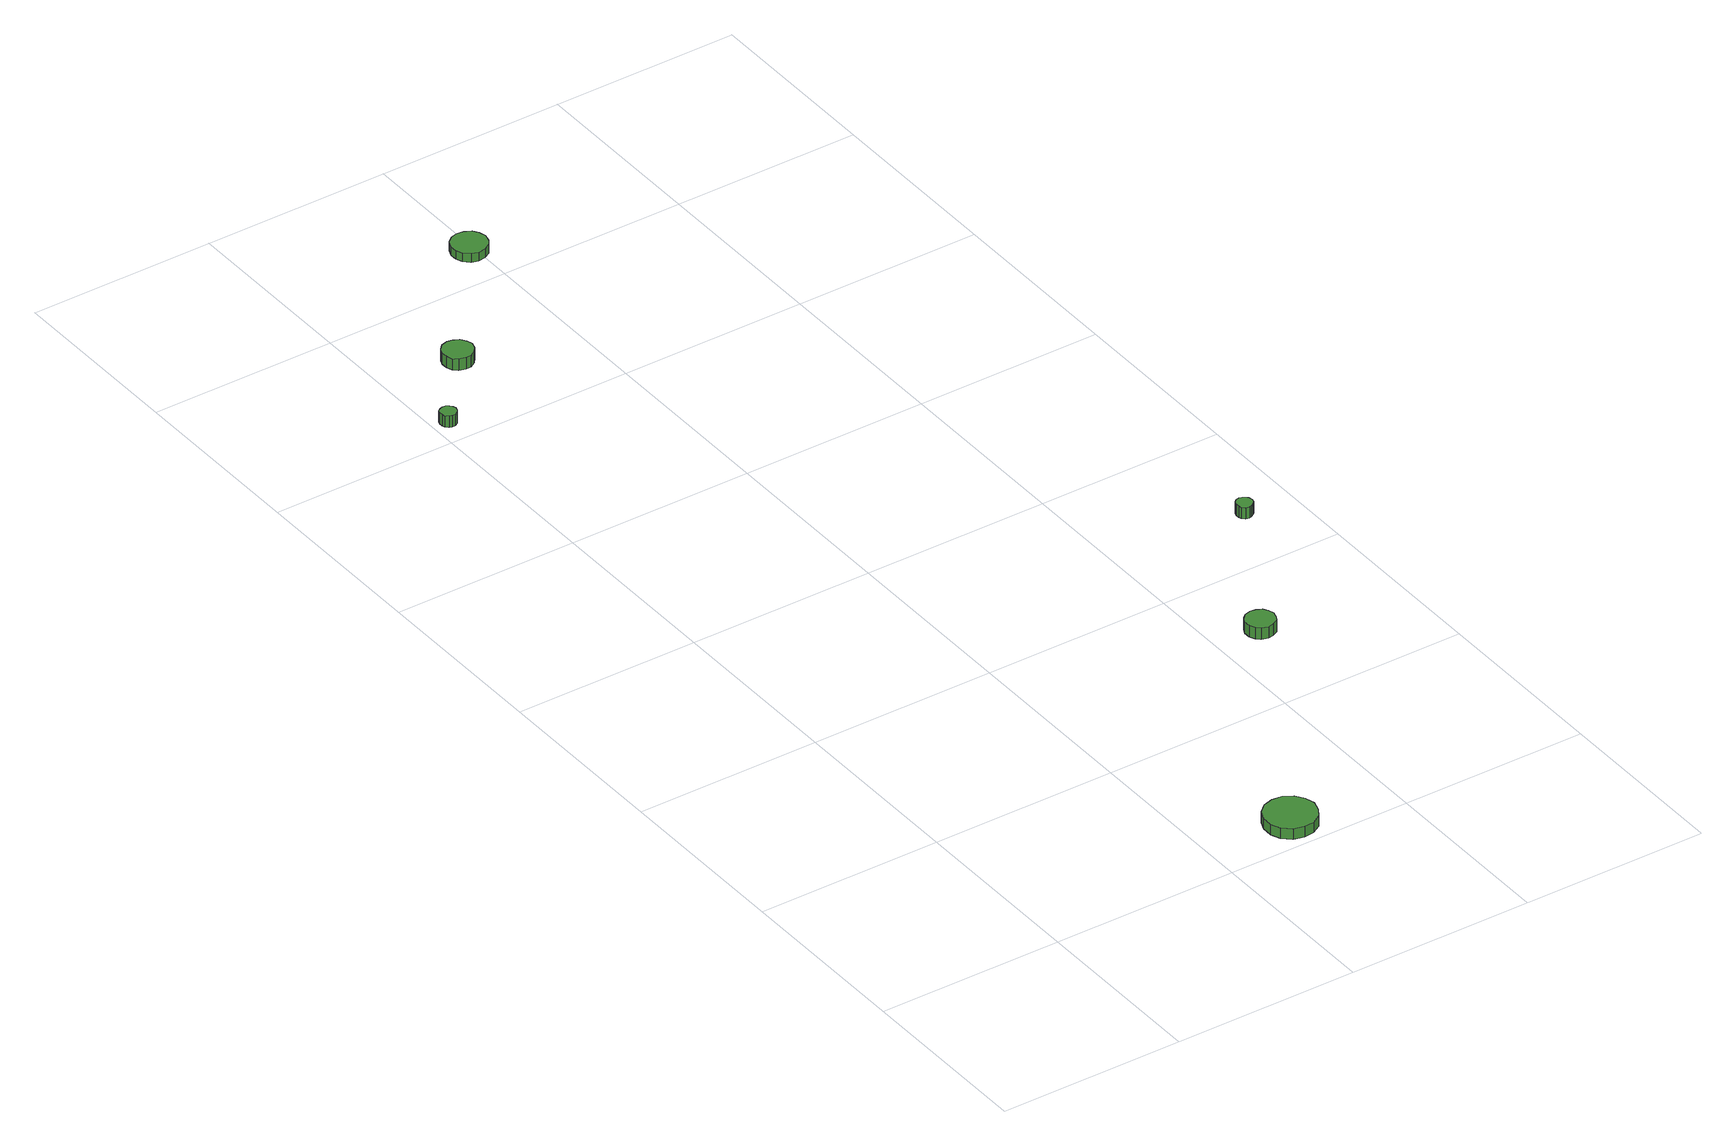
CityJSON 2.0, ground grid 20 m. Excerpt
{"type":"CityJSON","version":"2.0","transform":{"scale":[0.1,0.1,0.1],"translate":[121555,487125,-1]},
"CityObjects":{
"tree1":{"type":"SolitaryVegetationObject","attributes":{"function":"something"},"geometry":[{"type":"MultiSurface","lod":"1","boundaries":[[[0,1,2,3,4,5,6,7,8,9,10,11,12,13,14]],[[15,16,17,18,19,20,21,22,23,24,25,26,27,28,29]],[[0,29,28,1]],[[1,28,27,2]],[[2,27,26,3]],[[3,26,25,4]],[[4,25,24,5]],[[5,24,23,6]],[[6,23,22,7]],[[7,22,21,8]],[[8,21,20,9]],[[9,20,19,10]],[[10,19,18,11]],[[11,18,17,12]],[[12,17,16,13]],[[13,16,15,14]],[[14,15,29,0]]]}]},
"tree2":{"type":"SolitaryVegetationObject","attributes":{"function":"something"},"geometry":[{"type":"MultiSurface","lod":"1","boundaries":[[[30,31,32,33,34,35,36,37,38,39,40,41,42,43,44]],[[45,46,47,48,49,50,51,52,53,54,55,56,57,58,59]],[[30,59,58,31]],[[31,58,57,32]],[[32,57,56,33]],[[33,56,55,34]],[[34,55,54,35]],[[35,54,53,36]],[[36,53,52,37]],[[37,52,51,38]],[[38,51,50,39]],[[39,50,49,40]],[[40,49,48,41]],[[41,48,47,42]],[[42,47,46,43]],[[43,46,45,44]],[[44,45,59,30]]]}]},
"tree3":{"type":"SolitaryVegetationObject","attributes":{"function":"something"},"geometry":[{"type":"MultiSurface","lod":"1","boundaries":[[[60,61,62,63,64,65,66,67,68,69,70,71,72,73,74]],[[75,76,77,78,79,80,81,82,83,84,85,86,87,88,89]],[[60,89,88,61]],[[61,88,87,62]],[[62,87,86,63]],[[63,86,85,64]],[[64,85,84,65]],[[65,84,83,66]],[[66,83,82,67]],[[67,82,81,68]],[[68,81,80,69]],[[69,80,79,70]],[[70,79,78,71]],[[71,78,77,72]],[[72,77,76,73]],[[73,76,75,74]],[[74,75,89,60]]]}]},
"tree4":{"type":"SolitaryVegetationObject","attributes":{"function":"something"},"geometry":[{"type":"MultiSurface","lod":"1","boundaries":[[[90,91,92,93,94,95,96,97,98,99,100,101,102,103,104]],[[105,106,107,108,109,110,111,112,113,114,115,116,117,118,119]],[[90,119,118,91]],[[91,118,117,92]],[[92,117,116,93]],[[93,116,115,94]],[[94,115,114,95]],[[95,114,113,96]],[[96,113,112,97]],[[97,112,111,98]],[[98,111,110,99]],[[99,110,109,100]],[[100,109,108,101]],[[101,108,107,102]],[[102,107,106,103]],[[103,106,105,104]],[[104,105,119,90]]]}]},
"tree5":{"type":"SolitaryVegetationObject","attributes":{"function":"something"},"geometry":[{"type":"MultiSurface","lod":"1","boundaries":[[[120,121,122,123,124,125,126,127,128,129,130,131,132,133,134]],[[135,136,137,138,139,140,141,142,143,144,145,146,147,148,149]],[[120,149,148,121]],[[121,148,147,122]],[[122,147,146,123]],[[123,146,145,124]],[[124,145,144,125]],[[125,144,143,126]],[[126,143,142,127]],[[127,142,141,128]],[[128,141,140,129]],[[129,140,139,130]],[[130,139,138,131]],[[131,138,137,132]],[[132,137,136,133]],[[133,136,135,134]],[[134,135,149,120]]]}]},
"tree6":{"type":"SolitaryVegetationObject","attributes":{"function":"something"},"geometry":[{"type":"MultiSurface","lod":"1","boundaries":[[[150,151,152,153,154,155,156,157,158,159,160,161,162,163,164]],[[165,166,167,168,169,170,171,172,173,174,175,176,177,178,179]],[[150,179,178,151]],[[151,178,177,152]],[[152,177,176,153]],[[153,176,175,154]],[[154,175,174,155]],[[155,174,173,156]],[[156,173,172,157]],[[157,172,171,158]],[[158,171,170,159]],[[159,170,169,160]],[[160,169,168,161]],[[161,168,167,162]],[[162,167,166,163]],[[163,166,165,164]],[[164,165,179,150]]]}]}
},
"vertices":[
[320,36,18],[317,47,18],[311,56,18],[301,62,18],[290,63,18],[279,60,18],[270,52,18],[266,42,18],[266,30,18],[270,20,18],[279,12,18],[290,9,18],[301,10,18],[311,16,18],[317,25,18],[317,25,6],[311,16,6],[301,10,6],[290,9,6],[279,12,6],[270,20,6],[266,30,6],[266,42,6],[270,52,6],[279,60,6],[290,63,6],[301,62,6],[311,56,6],[317,47,6],[320,36,6],
[21,1023,25],[20,1026,25],[18,1029,25],[15,1031,25],[11,1031,25],[8,1030,25],[5,1028,25],[4,1025,25],[4,1021,25],[5,1018,25],[8,1015,25],[11,1014,25],[15,1014,25],[18,1016,25],[20,1019,25],[20,1019,12],[18,1016,12],[15,1014,12],[11,1014,12],[8,1015,12],[5,1018,12],[4,1021,12],[4,1025,12],[5,1028,12],[8,1030,12],[11,1031,12],[15,1031,12],[18,1029,12],[20,1026,12],[21,1023,12],
[99,1108,19],[97,1114,19],[93,1120,19],[87,1123,19],[81,1124,19],[74,1122,19],[69,1117,19],[67,1111,19],[67,1105,19],[69,1098,19],[74,1094,19],[81,1092,19],[87,1092,19],[93,1096,19],[97,1101,19],[97,1101,6],[93,1096,6],[87,1092,6],[81,1092,6],[74,1094,6],[69,1098,6],[67,1105,6],[67,1111,6],[69,1117,6],[74,1122,6],[81,1124,6],[87,1123,6],[93,1120,6],[97,1114,6],[99,1108,6],
[462,307,24],[460,313,24],[457,318,24],[451,321,24],[445,322,24],[438,320,24],[434,316,24],[431,310,24],[431,303,24],[434,297,24],[438,293,24],[445,291,24],[451,292,24],[457,295,24],[460,300,24],[460,300,11],[457,295,11],[451,292,11],[445,291,11],[438,293,11],[434,297,11],[431,303,11],[431,310,11],[434,316,11],[438,320,11],[445,322,11],[451,321,11],[457,318,11],[460,313,11],[462,307,11],
[213,1250,16],[211,1257,16],[207,1263,16],[200,1267,16],[192,1268,16],[185,1266,16],[179,1261,16],[176,1253,16],[176,1246,16],[179,1239,16],[185,1233,16],[192,1231,16],[200,1232,16],[207,1236,16],[211,1242,16],[211,1242,6],[207,1236,6],[200,1232,6],[192,1231,6],[185,1233,6],[179,1239,6],[176,1246,6],[176,1253,6],[179,1261,6],[185,1266,6],[192,1268,6],[200,1267,6],[207,1263,6],[211,1257,6],[213,1250,6],
[547,465,30],[546,469,30],[544,471,30],[541,473,30],[538,474,30],[534,473,30],[531,470,30],[530,467,30],[530,463,30],[531,460,30],[534,457,30],[538,456,30],[541,457,30],[544,459,30],[546,461,30],[546,461,17],[544,459,17],[541,457,17],[538,456,17],[534,457,17],[531,460,17],[530,463,17],[530,467,17],[531,470,17],[534,473,17],[538,474,17],[541,473,17],[544,471,17],[546,469,17],[547,465,17]
]}
